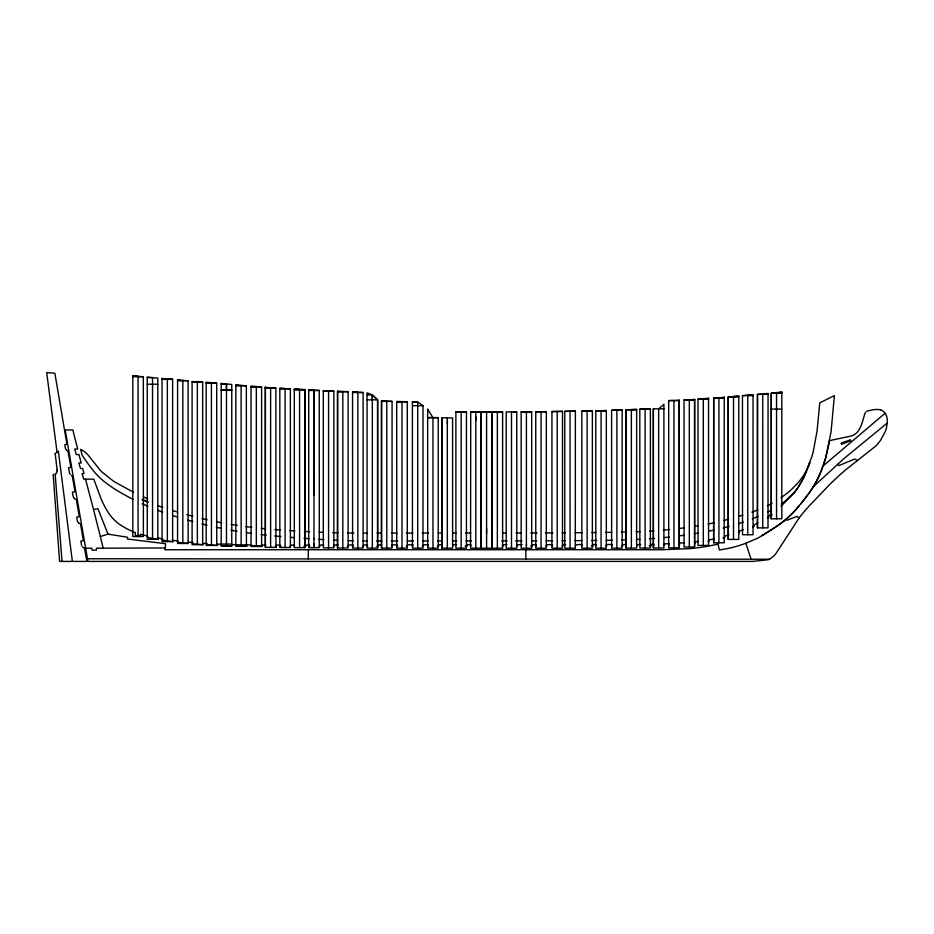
<?xml version="1.0" encoding="UTF-8"?>
<svg xmlns="http://www.w3.org/2000/svg" width="934" height="934" viewBox="0 0 934 934"><rect width="100%" height="100%" fill="white"/><g stroke="black" fill="none" stroke-linecap="round" stroke-linejoin="round"><path stroke-width="1.4" d="M167.349 379.356L162.084 378.422M182.831 380.698L177.577 379.788L177.565 543.46L188.096 543.46L188.178 542.152L192.894 542.584L192.789 543.903L203.215 544.685L203.308 543.366L207.091 543.6L207.021 544.919L211.761 545.164L217.459 545.433L217.517 544.113L221.311 544.265L221.265 545.584L231.714 545.911L231.749 544.604L236.489 544.72L236.454 546.04L246.903 546.238L246.926 544.931L251.666 544.989L251.655 546.308L262.092 546.413L262.104 545.094L265.898 545.117M197.366 381.936L192.1 381.492L192.1 544.639L202.631 544.639M226.483 390.225L226.483 383.979L221.218 383.524L221.218 545.911L231.749 545.911L231.749 384.446L221.218 383.524M241.124 385.719L235.858 384.808L235.858 546.238L246.389 546.238M270.627 387.949L265.361 387.236L265.326 547.055M372.327 399.845L372.327 394.907L367.062 392.852L367.062 548.095L377.593 548.095L377.593 399.857L372.327 394.907L367.062 394.907M402.005 547.371L402.005 548.141L396.74 548.141L396.693 401.492M447.328 423.289L447.328 420.615M475.826 420.347L475.826 416.984M486.591 528.609L486.591 533.629M526.414 545.783L526.414 544.44M570.055 411.357L570.055 548.235M689.315 399.997L694.581 399.343L694.581 546.974L684.05 546.974L684.05 399.997L694.581 399.67M718.935 398.012L724.2 397.195M328.57 391.148L323.304 390.669L323.304 547.849L333.835 547.849L333.882 391.159L323.304 390.926M342.825 391.661L337.559 391.299L337.513 547.884M612.237 545.795L612.237 544.475L608.443 544.464L606.54 544.464L606.54 545.783L605.594 545.783M645.114 409.22L650.379 408.882L650.379 548.048L639.848 548.048L639.813 409.22L650.379 409.045M601.076 410.808L606.341 410.481L606.341 548.211L595.81 548.211L595.775 410.82M386.793 401.375L381.527 401.246L381.492 548.106L392.058 548.13L392.058 401.375L381.527 401.118L381.527 548.13M57.161 469.86L56.811 472.02M783.498 521.335A106.955 106.955 0 0 1 780.987 523.262A123.907 123.907 0 0 1 779.295 524.511A148.249 148.249 0 0 1 776.703 526.321L758.151 537.996L745.857 543.226A120.93 120.93 0 0 1 719.343 549.951L718.083 544.078A203.332 203.332 0 0 1 690.156 548.597L661.867 549.741L165.26 549.741L165.33 547.954L96.482 548.2L96.435 550.114L92.209 550.196L91.765 548.211L85.648 548.235M165.26 549.741L165.493 543.693L127.444 539.035L127.549 537.248L107.994 534.12L100.37 536.501L103.137 548.176M177.565 380.243L188.096 380.698L188.143 543.46L177.635 542.304L177.799 540.996L173.094 540.389L172.918 541.685L162.563 540.144L162.773 538.848L158.091 538.066L157.869 539.362L149.44 537.809L147.572 537.447L147.829 536.151L140.439 534.271L140.439 535.521L135.302 535.521L135.302 532.52A78.363 78.363 0 0 1 126.475 528.516A78.795 78.795 0 0 1 120.217 524.815L118.209 523.449A48.288 48.288 0 0 1 112.512 518.043A47.342 47.342 0 0 1 110.492 515.638A48.171 48.171 0 0 1 106.943 510.443L106.161 509.077A105.916 105.916 0 0 1 101.304 499.421L93.785 479.165L83.71 479.165L82.029 473.596L84.013 473.596L82.694 468.518L80.511 468.518L78.853 463.031L81.211 463.031L79.005 454.589L76.343 454.589L74.662 449.067L77.709 449.056L72.829 429.955L65.193 429.955L87.924 561.416L752.722 561.416L768.355 559.699A10.017 10.017 0 0 0 769.172 559.396L769.523 559.232A6.62 6.62 0 0 0 770.025 558.976L774.053 555.707A15.458 15.458 0 0 0 774.788 554.948A13.718 13.718 0 0 0 775.454 554.154A30.086 30.086 0 0 0 776.423 552.8L799.212 517.786A178.371 178.371 0 0 1 809.066 506.123L827.069 487.221A261.053 261.053 0 0 1 846.262 469.347L875.45 446.312A48.183 48.183 0 0 0 878.217 443.3A39.216 39.216 0 0 0 879.91 441.14A34.873 34.873 0 0 0 881.077 439.424L885.49 431.041A18.271 18.271 0 0 0 886.109 429.173L886.588 427.235A35.901 35.901 0 0 0 887.055 424.375L887.3 420.989A19.17 19.17 0 0 0 887.265 419.635A16.45 16.45 0 0 0 887.195 418.759L886.529 416.062A14.045 14.045 0 0 0 886.121 415.14L884.953 413.073A7.752 7.752 0 0 0 884.661 412.665L884.451 412.408A6.316 6.316 0 0 0 884.101 412.022A7.554 7.554 0 0 0 883.704 411.637L883.272 411.287A11.908 11.908 0 0 0 882.805 410.937A9.9 9.9 0 0 0 881.976 410.435L881.322 410.119A9.468 9.468 0 0 0 880.832 409.933M841.324 443.008L850.57 439.809M850.839 440.755L841.884 444.07M56.799 472.044L55.818 473.993M804.431 499.211L809.521 492.428A106.558 106.558 0 0 0 810.747 490.712A98.058 98.058 0 0 0 812.498 488.085L814.892 484.162A87.691 87.691 0 0 0 817.355 479.516A102.763 102.763 0 0 0 818.709 476.655A121.28 121.28 0 0 0 819.982 473.772L820.799 471.822A132.114 132.114 0 0 0 822.994 466.031L823.695 464.035A133.223 133.223 0 0 0 824.675 461.034A144.501 144.501 0 0 0 825.598 458.01A147.899 147.899 0 0 0 826.45 454.975L829.661 440.591L851.294 435.991A22.393 22.393 0 0 0 853.092 435.221L854.003 434.754A14.442 14.442 0 0 0 854.832 434.263L855.591 433.726A11.033 11.033 0 0 0 856.525 432.944L857.167 432.279A13.274 13.274 0 0 0 857.587 431.8A15.458 15.458 0 0 0 858.194 430.994L858.393 430.714A22.766 22.766 0 0 0 859.35 429.185A33.11 33.11 0 0 0 860.424 427.13L861.09 425.671A40.571 40.571 0 0 0 862 423.394L864.849 413.634A10.146 10.146 0 0 1 865.141 413.038L865.514 412.373A5.464 5.464 0 0 1 865.736 412.046M780.999 506.263L793.678 493.479A77.814 77.814 0 0 0 795.966 490.455L797.601 488.12A81.258 81.258 0 0 0 799.632 484.921A82.227 82.227 0 0 0 801.068 482.469L801.535 481.64A87.551 87.551 0 0 0 802.866 479.119L803.567 477.706A92.419 92.419 0 0 0 804.419 475.931L811.996 456.236A124.187 124.187 0 0 0 813.234 451.659L817.052 431.146L819.795 402.811L834.412 395.619L831.085 431.555L825.796 457.321A134.006 134.006 0 0 1 824.897 460.345A140.59 140.59 0 0 1 823.239 465.342L821.406 470.281A129.055 129.055 0 0 1 819.387 475.137A107.912 107.912 0 0 1 818.079 478.021L816.199 481.781A83.885 83.885 0 0 1 815.184 483.637A78.024 78.024 0 0 1 813.584 486.357L809.486 492.475M809.941 462.54L809.556 463.486A68.264 68.264 0 0 1 808.365 466.416A62.87 62.87 0 0 1 807.49 468.331L805.026 472.989A64.574 64.574 0 0 1 802.796 476.562L799.691 480.812A74.265 74.265 0 0 1 797.683 483.24L790.234 490.677A79.168 79.168 0 0 1 787.806 492.697L786.977 493.35A90.843 90.843 0 0 1 784.455 495.253L783.603 495.861A129.628 129.628 0 0 1 780.999 497.67M809.615 463.439L807.793 468.062M806.801 470.502L806.042 472.324A123.953 123.953 0 0 1 804.524 475.71A109.406 109.406 0 0 1 803.298 478.278M802.983 478.885L802.68 479.469A73.693 73.693 0 0 1 801.757 481.22L798.407 486.883A66.326 66.326 0 0 1 797.321 488.529L797.169 488.751A49.175 49.175 0 0 1 794.647 492.125L784.712 501.488A90.259 90.259 0 0 1 781.279 503.928M53.145 474.25L59.624 561.416L86.92 561.416L84.434 547.896A6.199 6.199 0 0 1 83.686 547.768L82.332 546.892M808.237 494.179L808.867 493.327M807.653 494.962L805.108 498.324M802.493 501.71L804.466 499.165M803.824 499.994L801.827 502.539M771.788 529.636L780.45 523.659A117.089 117.089 0 0 0 782.143 522.398A101.899 101.899 0 0 0 785.424 519.759L789.86 515.825A99.494 99.494 0 0 0 792.125 513.618L792.861 512.871A119.167 119.167 0 0 0 795.067 510.513L801.874 502.48M800.52 504.173L801.174 503.356M799.177 505.808L796.433 508.995M795.733 509.789L792.861 512.871A99.156 99.156 0 0 1 791.425 514.319L789.148 516.502A99.074 99.074 0 0 1 786.79 518.603L785.938 519.339A99.074 99.074 0 0 1 783.404 521.417M55.701 474.133L54.943 474.227M813.374 486.707L843.951 458.571L887.195 423.09M653.368 547.989L653.368 408.8L658.633 408.87L663.899 404.317L663.899 547.989L653.368 547.989L653.333 408.8L653.963 408.812M658.633 547.989L658.633 408.87L663.899 408.788M822.994 466.031L885.082 413.272M55.176 453.644L58.387 451.32L72.362 561.334M58.375 451.332L57.056 452.278L46.7 372.584L54.861 373.238L66.979 444.409L64.878 444.689L65.135 447.129A9.503 9.503 0 0 0 65.322 447.946A6.643 6.643 0 0 0 65.532 448.6A5.114 5.114 0 0 0 65.684 448.962L65.742 449.091A6.701 6.701 0 0 0 65.929 449.441L66.431 450.095M767.491 518.358L769.056 517.249L768.285 516.187L771.344 513.933L772.138 514.984M771.461 529.847L761.957 535.742M757.906 522.83L753.715 525.06L754.31 526.227L752.582 527.08M769.523 559.232L87.469 558.765M767.736 512.019L768.682 511.552A125.296 125.296 0 0 0 771.496 510.116M866.752 411.193L873.243 409.711A36.916 36.916 0 0 1 876.244 409.501A24.693 24.693 0 0 1 877.575 409.489A19.976 19.976 0 0 1 878.766 409.547L880.505 409.839M758.186 516.432L752.337 518.849M743.312 529.695L738.887 531.388L739.343 532.625L738.444 532.952M757.813 509.976L751.87 512.147M743.441 522.094L738.432 523.729M729.022 534.785L724.48 536.186L724.854 537.447L723.021 537.972M742.857 515.054L738.829 516.28M728.707 519.199L723.616 520.553M729.337 526.367L723.208 527.943M714.393 522.736L708.206 524.021M713.973 530.068L708.824 531.131M85.519 479.165L93.528 509.474L97.942 508.691L107.994 534.12M708.1 541.393L709.034 541.23L708.801 539.934A134.087 134.087 0 0 0 711.603 539.408A134.017 134.017 0 0 0 714.382 538.813M698.469 533.057L694.312 533.758M697.838 525.865L694.721 526.356M683.898 535.299L678.679 535.988M684.295 527.838L679.065 528.492M698.48 541.44L694.709 541.848L694.838 543.156M781.805 392.093L771.286 393.179L771.239 518.802L781.816 518.802L781.816 392.093L776.551 393.179M669.258 537.062L664.016 537.575M669.643 529.52L663.362 530.115M733.517 539.408L733.517 396.401L738.782 395.946L738.782 539.408L728.251 539.408L728.216 396.857L738.782 396.401M742.507 395.619L753.038 394.708L753.038 534.738L742.507 534.738L742.46 395.619L753.038 395.619M724.2 397.615L713.693 398.012L713.634 542.806L724.2 542.806L724.235 397.195M654.571 538.381L649.328 538.755M703.29 545.421L703.29 398.76L708.556 398.386L708.556 545.421L698.025 545.421L698.025 399.122L708.556 398.386M684.307 542.712L679.567 543.039L679.66 544.347L678.703 544.417M653.905 530.839L649.702 531.096M679.216 405.601L679.216 400.289L679.216 547.768L668.686 547.768L668.686 400.593L679.216 400.289L679.251 547.324M663.525 545.258L664.483 545.211L664.413 543.892L669.153 543.646L669.223 544.954M639.86 539.303L636.708 539.455M640.234 531.586L636.031 531.75M611.63 410.295L622.161 409.886L622.161 548.165L611.63 548.165L611.595 410.283L622.161 410.283M622.161 409.886L616.895 410.084L616.895 548.165M626.189 539.864L621.974 539.98M601.076 410.656L595.81 410.82L606.341 410.656L601.076 410.656L601.076 548.211M626.562 532.041L621.297 532.158M649.27 545.783L651.173 545.736L651.138 544.417L653.987 544.335L654.022 545.654M587.112 548.223L587.112 411.018L592.378 410.902L592.378 548.223L581.847 548.223L581.847 411.123L592.378 411.018M612.494 540.202L606.178 540.307M611.817 532.322L605.501 532.415M541.055 411.707L546.32 411.637L546.32 548.246L535.789 548.246L535.754 411.777L541.055 411.707L541.055 548.246M551.947 411.544L562.478 411.392L551.947 411.544L551.912 548.246L562.478 548.246L562.525 411.392M564.79 411.357L575.321 411.217L564.79 411.357L564.79 548.235L575.321 548.235L575.367 411.217M591.806 532.59L596.02 532.543M591.444 540.506L596.698 540.447M526.414 411.882L531.679 411.824L531.726 548.246L521.149 548.246L521.149 411.917L526.414 411.882L526.414 548.246M455.909 411.859L466.44 411.801L466.44 548.188L455.909 548.188L455.874 411.859L466.44 411.859M582.337 532.684L574.959 532.73M565.479 532.8L562.326 532.812M561.953 540.716L565.117 540.704M574.585 540.646L581.964 540.588M640.701 544.592L636.906 544.615L636.906 545.923M545.479 532.905L552.846 532.87M531.411 540.844L536.676 540.833M546.157 540.798L552.473 540.763M323.783 545.047L319.988 545.059L319.988 546.367L319.043 546.378M338.015 545.001L334.22 545.012L334.22 546.332L333.275 546.332M381.667 544.884L377.861 544.896L377.873 546.215L376.916 546.215M565.747 544.604L562.898 544.604L562.898 545.923L561.953 545.923M303.854 546.425L305.757 546.413L305.757 545.106L309.551 545.094L309.551 546.402M289.622 546.472L290.567 546.46L290.567 545.152L294.362 545.141L294.373 546.46M347.506 546.297L348.452 546.285L348.452 544.977L353.192 544.966L353.204 546.273M362.684 546.25L363.641 546.25L363.63 544.931L366.478 544.931L367.424 544.931L367.436 546.238M397.802 546.157L396.845 546.157L396.845 544.837L393.051 544.849L392.105 544.861L392.105 546.168M406.337 546.133L408.228 544.802L412.98 544.791L412.98 546.11M422.472 546.075L423.417 546.075L423.417 544.755L428.157 544.744L428.157 546.051M437.649 546.028L438.595 546.028L438.595 544.709L442.389 544.697M591.362 545.818L593.265 545.818L593.265 544.499L596.102 544.487L596.114 545.806M575.239 545.876L577.13 544.557L581.87 544.534L581.882 545.853M511.493 411.952L516.759 411.941L516.806 548.235L506.228 548.235L506.228 411.941L511.493 411.952L511.493 548.235M367.506 533.127L363.291 533.127M376.986 533.104L381.2 533.104M391.731 533.104L396.997 533.092M406.465 533.081L412.793 533.069M422.261 533.045L428.589 533.034M438.058 533.022L442.272 533.01M502.305 532.999L506.508 532.999M515.988 532.987L521.254 532.975M530.734 532.952L537.05 532.94M397.674 540.984L391.358 541.008M407.154 540.973L413.47 540.949M422.95 540.938L428.216 540.926M437.684 540.914L441.899 540.914M501.932 540.903L507.197 540.891M515.615 540.879L521.931 540.868M456.621 544.662L452.827 544.674L452.827 545.993M465.167 545.97L467.058 545.97L467.058 544.65L468.004 544.65L470.853 544.65L470.853 545.958M530.64 545.981L532.532 545.97L532.532 544.662L536.326 544.662L536.326 545.97M545.818 545.97L546.764 545.958L546.764 544.65L550.558 544.639L552.461 544.639L552.461 545.958M132.803 376.168L143.334 376.682L143.381 536.571L132.803 536.56L132.803 375.643L138.069 376.168L138.069 536.56M132.803 376.682L143.334 376.682M147.28 377.546L157.811 378.036L157.846 539.327M162.084 378.889L172.615 379.356L172.615 541.638L162.084 541.638L162.049 378.422M162.084 379.356L172.615 379.356L167.349 378.889L167.349 541.638M177.565 380.698L188.096 380.698M192.1 381.936L202.631 381.936L197.366 381.492L197.366 544.639M206.18 382.683L216.711 383.138L216.746 545.398L206.18 545.398L206.18 382.239L211.399 382.683L211.446 545.398M206.18 383.138L216.711 383.138M221.218 383.979L226.483 383.979L226.483 545.911M147.28 384.201L157.811 384.259M235.858 385.263L246.343 385.719L246.424 546.238M235.858 385.719L246.389 385.719M251.059 386.548L261.59 386.956L261.625 546.413M251.059 386.968L261.59 386.956L251.059 386.116L251.059 546.413L261.59 546.413M265.361 387.61L275.869 387.949L275.927 547.371M265.361 387.949L275.892 387.949M279.838 388.497L290.369 388.789L290.404 547.534L279.838 547.534L279.838 388.182L285.103 388.497L285.103 547.534M279.838 388.789L290.369 388.789M294.303 389.315L304.834 389.63L304.869 547.639L294.303 547.639L294.303 389.011L299.569 389.315L299.569 547.639M304.764 389.618L294.303 389.618L304.834 389.63L304.834 547.639M221.218 390.155L231.749 390.155M308.722 390.155L319.218 390.447M221.218 390.225L231.749 390.225M308.722 390.447L319.253 390.459L319.288 547.674L308.722 547.674L308.722 389.852L313.987 390.155L313.987 547.674M323.304 391.159L333.835 391.159M337.559 391.474L348.09 391.661L348.125 547.989L337.559 547.989L337.559 391.299M337.559 391.661L348.09 391.661M352.585 392.128L363.116 392.502L363.116 548.06L352.585 548.06L352.55 391.848L357.85 392.128L357.85 548.06M352.585 392.49L363.116 392.502M781.816 392.677L776.551 392.677L776.551 518.802M781.816 393.179L771.286 393.179L771.286 518.802M768.017 393.914L757.486 394.346L757.439 527.873L768.017 527.873L768.052 393.471L762.751 393.914L762.751 527.873M768.017 394.346L757.486 394.346L757.486 527.873M753.038 395.152L747.772 395.152L747.772 534.738M738.782 396.857L728.251 396.857L728.251 539.408M724.2 398.012L713.669 398.012L713.669 542.806M703.314 398.76L708.556 398.76L703.29 399.11M698.025 399.122L708.556 399.122M367.062 399.857L377.593 399.857L372.327 394.907L372.327 548.095M684.05 399.997L694.581 399.997M668.686 400.593L679.216 400.581M381.527 401.375L392.058 401.375M396.74 401.632L401.982 401.632M396.74 401.76L407.271 401.76L407.306 548.141L402.005 548.141L402.005 401.76M412.443 402.017L417.708 402.017L422.974 405.695L412.443 405.683M771.286 409.069L781.816 409.069M639.848 409.22L650.379 409.22M636.638 409.536L626.107 409.734L626.072 548.106L636.638 548.106L636.638 409.337L631.372 409.536L631.372 548.106M636.638 409.734L626.107 409.734L626.107 548.106M622.161 410.084L616.895 410.283M581.847 411.123L592.378 411.123M470.736 411.801L470.561 548.211L481.092 548.211L481.092 411.824L470.573 411.801L481.092 411.836M535.789 411.777L546.32 411.707M491.856 548.223L481.325 548.223L481.29 411.836L491.856 411.882M492.09 411.929L502.62 411.929L502.62 548.223L492.09 548.223L492.055 411.882M513.653 411.941L516.759 411.941M521.149 411.917L531.679 411.882M427.702 417.556L438.233 417.661L438.233 548.153L427.702 548.153L427.655 409.267M427.702 417.661L438.233 417.661M452.803 532.999L455.967 532.999M465.447 532.999L470.713 532.999M157.811 539.327L147.28 539.327L147.245 377.056L152.546 377.546L152.546 539.327M452.43 540.914L456.644 540.903M466.124 540.903L471.39 540.914M381.878 541.019L376.612 541.019M221.218 544.067L231.749 544.067M506.917 544.65L503.122 544.65L503.122 545.97L502.165 545.97M522.094 544.662L517.354 544.662L517.354 545.97L516.397 545.97M235.858 544.884L246.389 544.884M251.059 545.783L261.59 545.783M281.076 546.472L280.13 546.472L280.13 545.164L276.336 545.164L276.336 546.472L275.39 546.472M275.892 547.371L265.361 547.371L265.361 387.236M442.062 548.176L452.593 548.176L452.593 417.965L442.062 417.743L442.016 548.153L442.062 417.743M481.325 411.836L502.62 411.929M367.132 540.984L362.917 540.949M353.811 533.081L347.495 533.022M626.469 544.569L622.674 544.545L622.663 545.853L621.717 545.853M353.449 540.809L348.184 540.681M396.74 401.492L407.271 401.76M338.026 532.835L332.761 532.684M323.281 532.345L319.078 532.158M337.653 540.307L333.45 540.121M309.609 531.703L304.356 531.423M308.722 389.852L313.906 390.155M323.981 539.618L318.728 539.303M294.887 530.886L289.633 530.559M309.271 538.696L304.017 538.323M280.177 529.94L274.923 529.555M294.56 537.634L290.369 537.307M280.924 536.536L274.631 535.976M265.478 528.772L261.286 528.375M266.237 535.135L261.006 534.563M251.865 527.36L245.595 526.578M251.596 533.407L246.389 532.695M237.248 525.41L231.013 524.429M237.014 531.248L230.791 530.162M221.673 522.783L216.501 521.779M221.486 528.375L216.338 527.29M207.231 519.806L202.106 518.615M207.091 525.2L201.977 523.951M192.906 516.327L186.812 514.681M192.801 521.546L187.734 520.133M177.705 512.066L172.662 510.536M177.647 517.109L172.638 515.498M162.633 507.314L157.659 505.609M162.668 512.089L157.729 510.268M148.237 502.072L142.622 499.702M147.805 501.897L141.991 499.41M147.969 506.31L142.201 503.741M841.744 444.024L841.277 443.23M133.597 492.265L113.808 481.442L101.946 472.009A50.95 50.95 0 0 1 99.938 469.849L87.784 454.671A43.361 43.361 0 0 0 85.858 452.885A35.387 35.387 0 0 0 84.562 451.811L81.643 449.838A16.217 16.217 0 0 0 80.674 449.336L82.052 454.951A175.837 175.837 0 0 0 94.906 472.592C105.238 484.407 119.295 492.16 133.037 499.386M143.883 496.981L147.665 499.071M857.645 460.696L854.75 458.991L838.966 465.576L837.494 464.291M78.736 523.063L79.25 523.367A3.549 3.549 0 0 0 79.612 523.519L80.499 523.776L83.395 540.728L80.873 541.031L81.375 544.44A11.5 11.5 0 0 0 81.585 545.293L81.702 545.643M71.229 475.278L71.311 475.336A6.024 6.024 0 0 0 72.233 475.885L75.047 491.739L72.42 492.078L72.689 494.191A20.151 20.151 0 0 0 72.91 495.382A16.205 16.205 0 0 0 73.062 496.001A10.134 10.134 0 0 0 73.237 496.561A8.955 8.955 0 0 0 73.459 497.192L73.669 497.635M799.002 518.066L797.064 516.315L787.058 520.25L786.23 519.082M78.479 522.877L77.732 521.919A6.912 6.912 0 0 1 77.51 521.406A7.437 7.437 0 0 1 77.347 520.915A9.118 9.118 0 0 1 77.207 520.366L77.137 520.075A11.617 11.617 0 0 1 76.997 519.211L76.833 517.004L79.297 516.654L76.378 499.538A6.164 6.164 0 0 1 75.899 499.41A4.88 4.88 0 0 1 75.479 499.258L75.117 499.083A3.596 3.596 0 0 1 74.708 498.826A3.421 3.421 0 0 1 74.113 498.289L73.844 497.927M427.702 409.267L432.967 417.661M745.857 543.226L751.076 559.244M93.528 509.474L100.37 536.501M55.164 453.667L57.161 469.837M55.199 474.764L62.053 561.416M256.325 386.956L256.325 546.413M718.935 397.615L718.935 542.806M694.627 399.343L694.627 545.865M689.315 399.67L689.315 546.974M673.951 400.581L673.951 547.768M645.114 409.045L645.114 548.048M557.213 411.462L557.213 548.246M525.854 549.741L525.854 559.232M497.355 411.917L497.355 548.223M491.891 411.882L491.891 548.223M486.591 411.859L486.591 548.223M475.826 411.812L475.826 548.211M461.174 411.824L461.174 548.188M447.328 417.848L447.328 548.176M432.967 417.556L432.967 548.153M423.009 405.695L422.974 548.153L412.443 548.153L412.396 401.889L417.708 402.017L417.708 548.153M386.793 401.246L386.793 548.13M377.628 399.857L377.628 548.095M342.825 391.474L342.825 547.989M328.57 390.926L328.57 547.849M313.987 390.155L313.987 494.95M313.987 538.358L313.987 538.988M313.987 543.95L313.987 547.616M308.29 549.741L308.29 558.999M270.627 387.61L270.627 547.371M241.124 385.263L241.124 546.238M202.666 381.936L202.666 544.639M182.842 380.243L182.831 543.46M772.103 503.286A89.36 89.36 0 0 1 771.18 503.8L769.324 504.804A94.229 94.229 0 0 1 767.456 505.749M70.237 474.238A5.499 5.499 0 0 1 69.957 473.818L69.7 473.363A5.546 5.546 0 0 1 69.49 472.908L68.532 467.759L70.914 467.467L67.96 450.877A5.055 5.055 0 0 1 67.61 450.76A6.188 6.188 0 0 1 67.201 450.597L67.12 450.55A3.619 3.619 0 0 1 66.804 450.375"/></g></svg>
